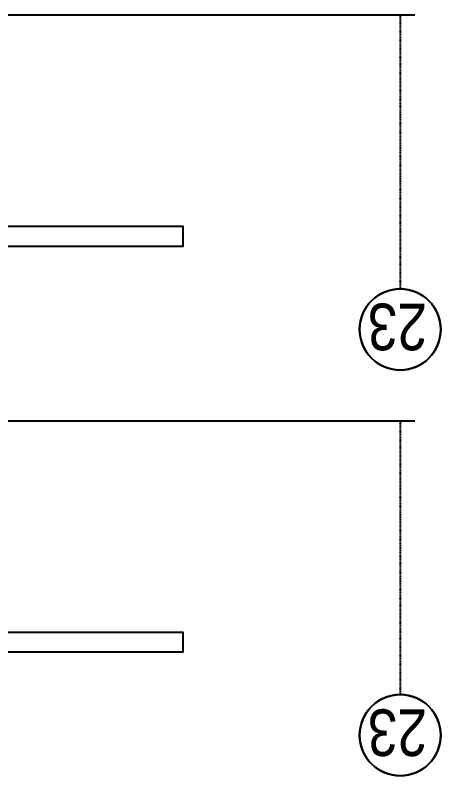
# Model space of a CAD drawing. Header units: millimetres. Extents: x 0 to 461941, y -159644 to 4828.
# Drawn here: x 236994 to 243288, y -159644 to -148398 of the extents above; entities that cross this region are included whole.
import ezdxf

# ---------------------------------------------------------------- set-up
doc = ezdxf.new("R2010")
doc.units = ezdxf.units.MM
doc.linetypes.add('Xref Conv Decant Product Tote$0$_SBA Dash Dot - Loose', pattern=[6, 4, -1, 0, -1])
for name, color, linetype in [('AM_BOR', 4, 'Continuous'), ('Xref Conv Decant Empty Tote$0$B', 4, 'Continuous'), ('Xref Conv Decant Empty Tote$0$Mezz', 1, 'Continuous'), ('Xref Conv Decant Product Tote$0$B', 4, 'Continuous'), ('Xref Conv Decant Product Tote$0$S-GRID', 8, 'Continuous')]:
    doc.layers.add(name, color=color, linetype=linetype)
doc.layers.add('Xref Conv Decant Product Tote$0$S-GRID-IDEN', color=1, linetype='Continuous', lineweight=25)
doc.styles.add('Xref Conv Decant Product Tote$0$Arial Narrow_1', font='ARIALN.TTF', dxfattribs={"height": 688.297872})

# ---------------------------------------------------------------- blocks, each defined once
blk = doc.blocks.new('Xref Conv Decant Empty Tote')
at = {"layer": 'Xref Conv Decant Empty Tote$0$B'}
for p, q in [((242904, -148398), (134789, -148398)), ((242904, -154398), (134789, -154398))]:
    blk.add_line(p, q, dxfattribs=at)
at = {"layer": 'Xref Conv Decant Empty Tote$0$Mezz'}
for points in [[(144254, -151518), (239475, -151518), (239475, -151818), (144254, -151818)], [(144254, -157518), (239475, -157518), (239475, -157818), (144254, -157818)]]:
    blk.add_lwpolyline(points, close=True, dxfattribs=at)
blk = doc.blocks.new('Xref Conv Decant Product Tote$0$Grid - Grid Head-235101')
at = {"layer": 'Xref Conv Decant Product Tote$0$S-GRID-IDEN'}
blk.add_circle((0, 600), 600, dxfattribs=at)
for start, end in [(0, 180), (180, 0)]:
    blk.add_arc((0, 600), 600, start, end, dxfattribs=at)
blk = doc.blocks.new('Xref Conv Decant Product Tote')
at = {"layer": 'Xref Conv Decant Product Tote$0$B'}
for p, q in [((242904, -148398), (134789, -148398)), ((242904, -154398), (134789, -154398))]:
    blk.add_line(p, q, dxfattribs=at)
at = {"layer": 'Xref Conv Decant Product Tote$0$S-GRID', "linetype": 'Xref Conv Decant Product Tote$0$_SBA Dash Dot - Loose'}
for p, q in [((242688, -148398), (242688, -152444)), ((242688, -154398), (242688, -158444))]:
    blk.add_line(p, q, dxfattribs=at)
at = {"layer": 'Xref Conv Decant Product Tote$0$S-GRID-IDEN', "rotation": 180}
for p in [(242688, -152444), (242688, -158444)]:
    blk.add_blockref('Xref Conv Decant Product Tote$0$Grid - Grid Head-235101', p, dxfattribs=at)
at = {"layer": 'Xref Conv Decant Product Tote$0$S-GRID-IDEN', "lineweight": 9, "char_height": 688.3, "width": 579.57, "attachment_point": 2, "rotation": 180, "line_spacing_factor": 0.968573, "style": 'Xref Conv Decant Product Tote$0$Arial Narrow_1'}
for insert in [(242647, -153351), (242647, -159351)]:
    blk.add_mtext('23', dxfattribs=dict(at, insert=insert))

msp = doc.modelspace()

# ---------------------------------------------------------------- block references
for name in ['Xref Conv Decant Empty Tote', 'Xref Conv Decant Product Tote']:
    msp.add_blockref(name, (0, 0))
at = {"layer": 'AM_BOR'}
msp.add_blockref('Xref Conv Decant Product Tote', (0, 0), dxfattribs=at)

doc.saveas('drawing.dxf')
